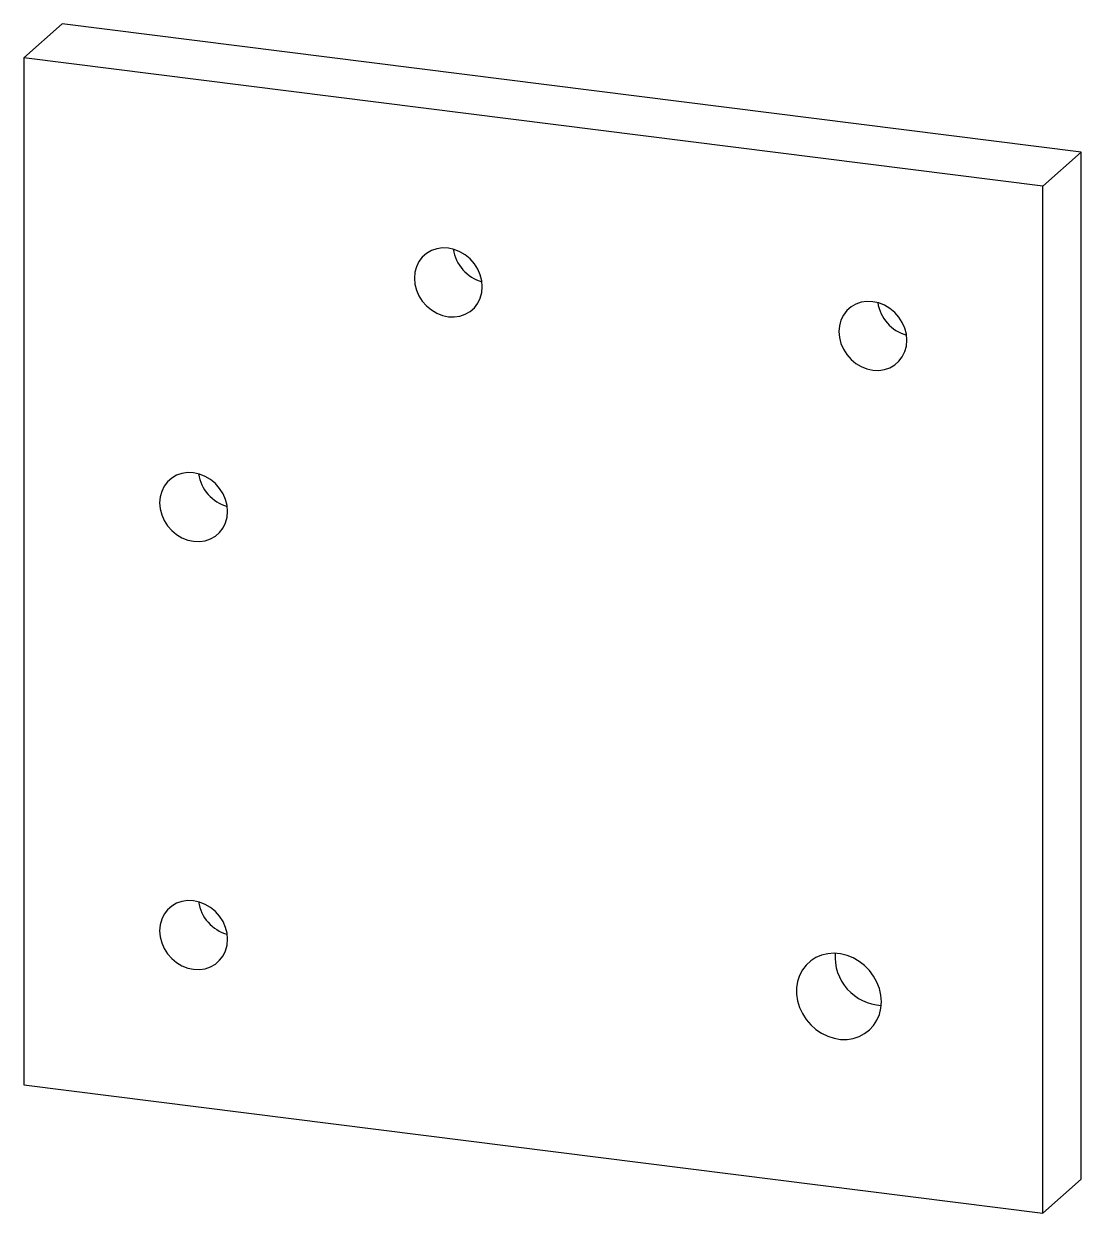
# Paper-space layout '_Dimetric' of a CAD drawing. Header units: millimetres. Extents: x -2.1 to 56.1, y -65.5 to 0.
import ezdxf

# ---------------------------------------------------------------- set-up
doc = ezdxf.new("R2010")
doc.units = ezdxf.units.MM

psp = doc.layouts.new('_Dimetric')

# ---------------------------------------------------------------- linework, layer by layer
at = {"color": 7, "linetype": 'Continuous', "lineweight": 25}
for p, q in [((-2.121, -1.871), (0, 0)), ((56.125, -7.071), (0, 0)), ((54.004, -8.942), (-2.121, -1.871)), ((-2.121, -1.871), (-2.121, -58.439)), ((54.004, -8.942), (56.125, -7.071)), ((56.125, -63.64), (56.125, -7.071)), ((54.004, -65.51), (54.004, -8.942)), ((-2.121, -58.439), (54.004, -65.51)), ((54.004, -65.51), (56.125, -63.64))]:
    psp.add_line(p, q, dxfattribs=at)
at = {"color": 7, "linetype": 'Continuous', "lineweight": 25, "flags": 128}
for points in [[(23.135, -14.481), (23.106, -14.15), (23.022, -13.822), (22.884, -13.507), (22.697, -13.214), (22.467, -12.952), (22.199, -12.73), (21.904, -12.554), (21.589, -12.429), (21.264, -12.36), (20.939, -12.347), (20.624, -12.393), (20.329, -12.494), (20.061, -12.649), (19.831, -12.853), (19.644, -13.098), (19.506, -13.379), (19.422, -13.686), (19.393, -14.009), (19.422, -14.341), (19.506, -14.669), (19.644, -14.984), (19.831, -15.277), (20.061, -15.538), (20.329, -15.76), (20.624, -15.936), (20.939, -16.061), (21.264, -16.131), (21.589, -16.143), (21.904, -16.098), (22.199, -15.996), (22.467, -15.841), (22.697, -15.638), (22.884, -15.392), (23.022, -15.112), (23.106, -14.805), (23.135, -14.481)], [(46.52, -17.427), (46.492, -17.096), (46.407, -16.768), (46.27, -16.453), (46.083, -16.16), (45.852, -15.899), (45.585, -15.676), (45.289, -15.5), (44.974, -15.375), (44.649, -15.306), (44.325, -15.294), (44.01, -15.339), (43.714, -15.441), (43.447, -15.596), (43.216, -15.799), (43.029, -16.045), (42.891, -16.325), (42.807, -16.632), (42.779, -16.956), (42.807, -17.287), (42.891, -17.615), (43.029, -17.93), (43.216, -18.223), (43.447, -18.484), (43.714, -18.707), (44.01, -18.883), (44.325, -19.008), (44.649, -19.077), (44.974, -19.089), (45.289, -19.044), (45.585, -18.942), (45.852, -18.787), (46.083, -18.584), (46.27, -18.338), (46.407, -18.058), (46.492, -17.751), (46.52, -17.427)], [(9.104, -26.855), (9.075, -26.524), (8.991, -26.196), (8.853, -25.881), (8.666, -25.588), (8.435, -25.327), (8.168, -25.104), (7.873, -24.928), (7.558, -24.804), (7.233, -24.734), (6.908, -24.722), (6.593, -24.767), (6.297, -24.869), (6.03, -25.024), (5.8, -25.227), (5.613, -25.473), (5.475, -25.753), (5.39, -26.06), (5.362, -26.384), (5.39, -26.715), (5.475, -27.043), (5.613, -27.358), (5.8, -27.651), (6.03, -27.913), (6.297, -28.135), (6.593, -28.311), (6.908, -28.436), (7.233, -28.505), (7.558, -28.517), (7.873, -28.472), (8.168, -28.37), (8.435, -28.216), (8.666, -28.012), (8.853, -27.766), (8.991, -27.486), (9.075, -27.179), (9.104, -26.855)], [(9.104, -50.425), (9.075, -50.094), (8.991, -49.766), (8.853, -49.451), (8.666, -49.158), (8.435, -48.897), (8.168, -48.675), (7.873, -48.499), (7.558, -48.374), (7.233, -48.304), (6.908, -48.292), (6.593, -48.337), (6.297, -48.439), (6.03, -48.594), (5.8, -48.797), (5.613, -49.043), (5.475, -49.323), (5.39, -49.63), (5.362, -49.954), (5.39, -50.285), (5.475, -50.613), (5.613, -50.928), (5.8, -51.221), (6.03, -51.483), (6.297, -51.705), (6.593, -51.881), (6.908, -52.006), (7.233, -52.075), (7.558, -52.088), (7.873, -52.042), (8.168, -51.941), (8.435, -51.786), (8.666, -51.582), (8.853, -51.337), (8.991, -51.056), (9.075, -50.749), (9.104, -50.425)], [(45.117, -53.863), (45.09, -53.499), (45.008, -53.138), (44.874, -52.786), (44.691, -52.453), (44.464, -52.146), (44.196, -51.872), (43.896, -51.638), (43.569, -51.449), (43.224, -51.31), (42.868, -51.224), (42.51, -51.193), (42.159, -51.217), (41.822, -51.297), (41.507, -51.43), (41.223, -51.612), (40.974, -51.841), (40.768, -52.11), (40.61, -52.414), (40.502, -52.744), (40.447, -53.094), (40.447, -53.455), (40.502, -53.818), (40.61, -54.176), (40.768, -54.519), (40.974, -54.84), (41.223, -55.132), (41.507, -55.386), (41.822, -55.598), (42.159, -55.763), (42.51, -55.876), (42.868, -55.935), (43.224, -55.938), (43.569, -55.886), (43.896, -55.78), (44.196, -55.621), (44.464, -55.415), (44.691, -55.165), (44.874, -54.878), (45.008, -54.56), (45.09, -54.219), (45.117, -53.863)]]:
    psp.add_lwpolyline(points, dxfattribs=at)
at = {"color": 7, "linetype": 'Continuous', "lineweight": 25}
for centre, radius, start, end in [((23.714, -12.085), 2.204, 188.57485, 254.2444), ((47.099, -15.031), 2.204, 188.57485, 254.2444), ((9.683, -24.459), 2.204, 188.57485, 254.2444), ((9.683, -48.029), 2.204, 188.57485, 254.2444), ((45.265, -51.375), 2.701, 176.16301, 266.65623)]:
    psp.add_arc(centre, radius, start, end, dxfattribs=at)

doc.saveas('drawing.dxf')
